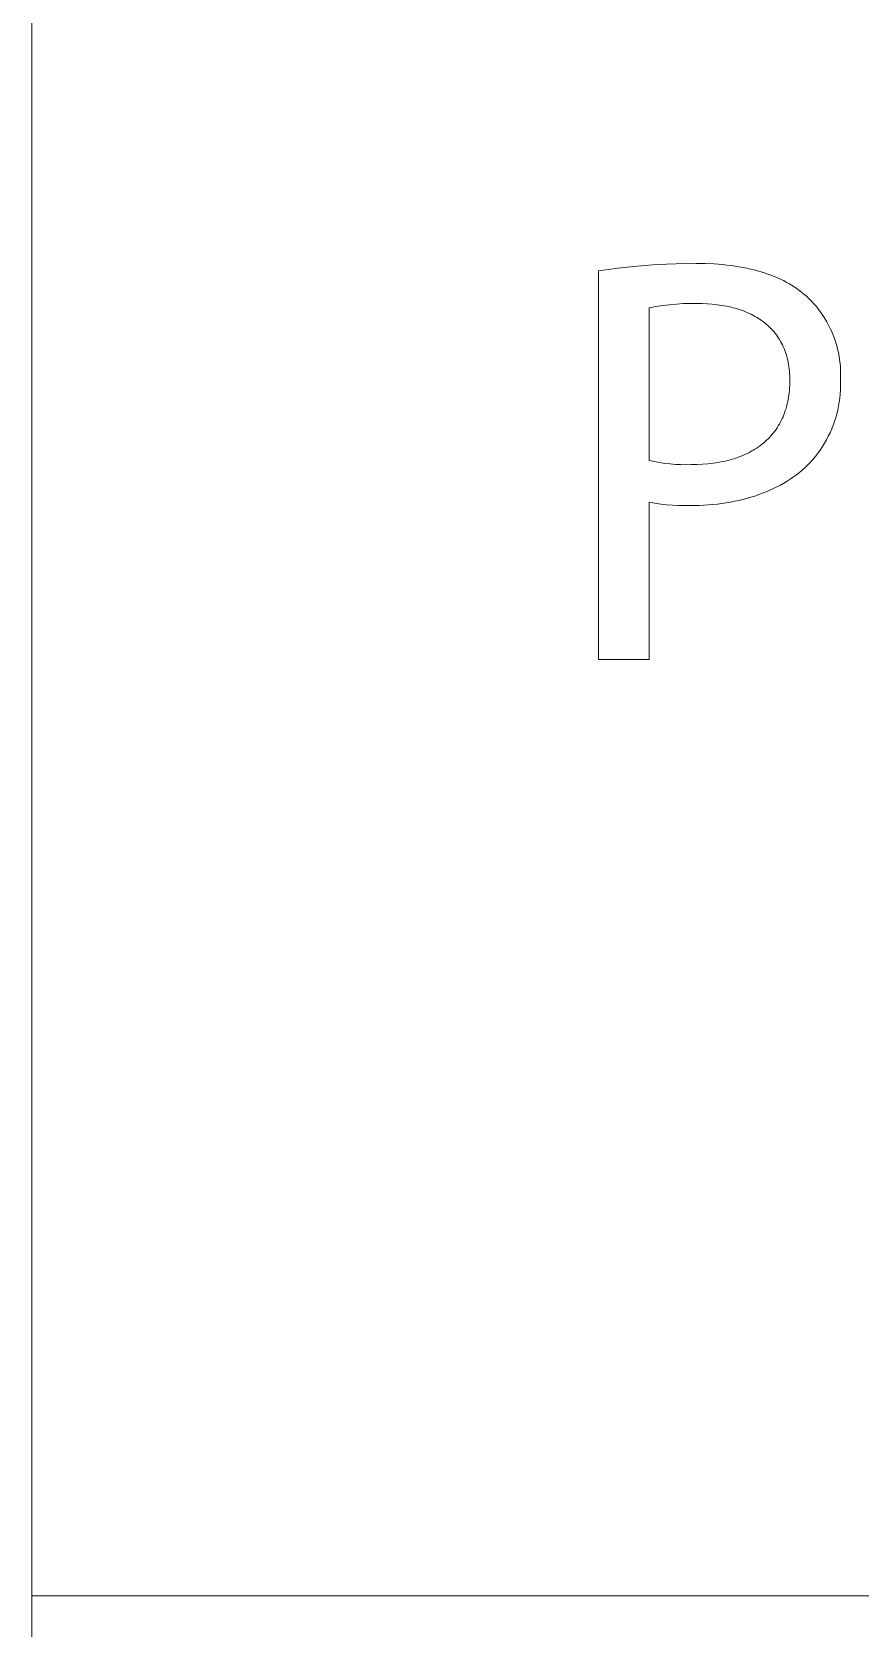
# Model space of a CAD drawing. Header units: millimetres. Extents: x -1519 to 3497, y -297 to 3208.
# Drawn here: x 1601.5 to 1672.7, y -159.4 to -22 of the extents above; entities that cross this region are included whole.
import ezdxf

# ---------------------------------------------------------------- set-up
doc = ezdxf.new("R2010")
doc.units = ezdxf.units.MM
doc.header["$MEASUREMENT"] = 0
doc.layers.add('Domyślny', color=7, linetype='Continuous', true_color=0x000000)

msp = doc.modelspace()

# ---------------------------------------------------------------- linework, layer by layer
at = {"layer": 'Domyślny', "color": 18, "lineweight": 15, "true_color": 0x000000}
for p, q in [((1601.48, -296.77), (1601.48, 263.98)), ((1650.23, -42.55), (1651.9, -42.31)), ((1650.23, -75.99), (1650.23, -42.55)), ((1651.9, -42.31), (1653.57, -42.12)), ((1653.57, -42.12), (1655.25, -41.99)), ((1655.25, -41.99), (1656.93, -41.92)), ((1656.93, -41.92), (1658.62, -41.9)), ((1658.62, -41.9), (1659.41, -41.91)), ((1659.41, -41.91), (1660.18, -41.94)), ((1660.18, -41.94), (1660.93, -42)), ((1660.93, -42), (1661.29, -42.04)), ((1661.29, -42.04), (1661.64, -42.08)), ((1661.64, -42.08), (1661.99, -42.13)), ((1661.99, -42.13), (1662.33, -42.19)), ((1662.33, -42.19), (1662.66, -42.25)), ((1662.66, -42.25), (1662.99, -42.31)), ((1662.99, -42.31), (1663.31, -42.38)), ((1663.31, -42.38), (1663.62, -42.46)), ((1663.62, -42.46), (1663.93, -42.54)), ((1663.93, -42.54), (1664.23, -42.63)), ((1664.23, -42.63), (1664.52, -42.72)), ((1664.52, -42.72), (1664.81, -42.82)), ((1664.81, -42.82), (1665.09, -42.92)), ((1665.09, -42.92), (1665.36, -43.03)), ((1665.36, -43.03), (1665.63, -43.14)), ((1665.63, -43.14), (1665.89, -43.26)), ((1665.89, -43.26), (1666.14, -43.38)), ((1666.14, -43.38), (1666.38, -43.51)), ((1666.38, -43.51), (1666.62, -43.64)), ((1666.62, -43.64), (1666.85, -43.78)), ((1666.85, -43.78), (1667.08, -43.92)), ((1667.08, -43.92), (1667.3, -44.07)), ((1667.3, -44.07), (1667.51, -44.22)), ((1667.51, -44.22), (1667.71, -44.38)), ((1667.71, -44.38), (1667.91, -44.54)), ((1667.91, -44.54), (1668.1, -44.7)), ((1668.1, -44.7), (1668.33, -44.92)), ((1668.33, -44.92), (1668.56, -45.15)), ((1668.56, -45.15), (1668.77, -45.38)), ((1655.17, -45.61), (1654.59, -45.72)), ((1654.59, -45.72), (1654.59, -58.87)), ((1655.76, -45.52), (1655.17, -45.61)), ((1656.35, -45.45), (1655.76, -45.52)), ((1656.94, -45.4), (1656.35, -45.45)), ((1657.53, -45.36), (1656.94, -45.4)), ((1658.12, -45.35), (1657.53, -45.36)), ((1658.72, -45.35), (1658.12, -45.35)), ((1659.16, -45.36), (1658.72, -45.35)), ((1659.6, -45.38), (1659.16, -45.36)), ((1660.02, -45.41), (1659.6, -45.38)), ((1660.44, -45.46), (1660.02, -45.41)), ((1660.85, -45.51), (1660.44, -45.46)), ((1661.04, -45.55), (1660.85, -45.51)), ((1661.24, -45.58), (1661.04, -45.55)), ((1661.43, -45.62), (1661.24, -45.58)), ((1661.62, -45.67), (1661.43, -45.62)), ((1661.81, -45.71), (1661.62, -45.67)), ((1661.99, -45.76), (1661.81, -45.71)), ((1662.17, -45.81), (1661.99, -45.76)), ((1662.35, -45.87), (1662.17, -45.81)), ((1662.53, -45.93), (1662.35, -45.87)), ((1662.7, -45.99), (1662.53, -45.93)), ((1662.87, -46.06), (1662.7, -45.99)), ((1663.03, -46.13), (1662.87, -46.06)), ((1663.2, -46.2), (1663.03, -46.13)), ((1663.36, -46.27), (1663.2, -46.2)), ((1663.51, -46.35), (1663.36, -46.27)), ((1663.67, -46.43), (1663.51, -46.35)), ((1663.82, -46.52), (1663.67, -46.43)), ((1663.96, -46.61), (1663.82, -46.52)), ((1664.1, -46.7), (1663.96, -46.61)), ((1664.24, -46.79), (1664.1, -46.7)), ((1668.77, -45.38), (1668.98, -45.62)), ((1668.98, -45.62), (1669.17, -45.87)), ((1669.17, -45.87), (1669.36, -46.12)), ((1669.36, -46.12), (1669.54, -46.38)), ((1669.54, -46.38), (1669.71, -46.65)), ((1669.71, -46.65), (1669.87, -46.92)), ((1664.38, -46.89), (1664.24, -46.79)), ((1664.51, -46.99), (1664.38, -46.89)), ((1664.64, -47.1), (1664.51, -46.99)), ((1664.77, -47.2), (1664.64, -47.1)), ((1664.89, -47.32), (1664.77, -47.2)), ((1665.01, -47.43), (1664.89, -47.32)), ((1665.12, -47.55), (1665.01, -47.43)), ((1665.23, -47.67), (1665.12, -47.55)), ((1665.34, -47.79), (1665.23, -47.67)), ((1665.44, -47.92), (1665.34, -47.79)), ((1665.54, -48.05), (1665.44, -47.92)), ((1665.64, -48.19), (1665.54, -48.05)), ((1669.87, -46.92), (1670.02, -47.2)), ((1670.02, -47.2), (1670.17, -47.49)), ((1670.17, -47.49), (1670.3, -47.77)), ((1670.3, -47.77), (1670.42, -48.07)), ((1670.42, -48.07), (1670.53, -48.36)), ((1665.73, -48.32), (1665.64, -48.19)), ((1665.82, -48.46), (1665.73, -48.32)), ((1665.9, -48.61), (1665.82, -48.46)), ((1665.98, -48.76), (1665.9, -48.61)), ((1666.06, -48.91), (1665.98, -48.76)), ((1666.13, -49.06), (1666.06, -48.91)), ((1666.2, -49.22), (1666.13, -49.06)), ((1666.26, -49.38), (1666.2, -49.22)), ((1666.32, -49.54), (1666.26, -49.38)), ((1670.53, -48.36), (1670.63, -48.66)), ((1670.63, -48.66), (1670.73, -48.97)), ((1670.73, -48.97), (1670.81, -49.27)), ((1670.81, -49.27), (1670.88, -49.58)), ((1666.38, -49.71), (1666.32, -49.54)), ((1666.43, -49.88), (1666.38, -49.71)), ((1666.47, -50.06), (1666.43, -49.88)), ((1666.52, -50.23), (1666.47, -50.06)), ((1666.55, -50.42), (1666.52, -50.23)), ((1666.59, -50.6), (1666.55, -50.42)), ((1666.62, -50.79), (1666.59, -50.6)), ((1666.64, -50.98), (1666.62, -50.79)), ((1670.88, -49.58), (1670.93, -49.89)), ((1670.93, -49.89), (1670.98, -50.21)), ((1670.98, -50.21), (1671.02, -50.52)), ((1671.02, -50.52), (1671.05, -50.84)), ((1671.05, -50.84), (1671.06, -51.15)), ((1666.66, -51.17), (1666.64, -50.98)), ((1666.68, -51.37), (1666.66, -51.17)), ((1666.69, -51.57), (1666.68, -51.37)), ((1666.7, -51.78), (1666.69, -51.57)), ((1666.69, -52.42), (1666.7, -52.2)), ((1666.7, -51.99), (1666.7, -51.78)), ((1666.7, -52.2), (1666.7, -51.99)), ((1671.06, -51.15), (1671.07, -51.47)), ((1671.07, -51.47), (1671.06, -51.79)), ((1671.06, -51.79), (1671.07, -52.13)), ((1671.07, -52.13), (1671.07, -52.47)), ((1666.55, -53.64), (1666.59, -53.44)), ((1666.59, -53.44), (1666.62, -53.25)), ((1666.62, -53.25), (1666.64, -53.04)), ((1666.64, -53.04), (1666.66, -52.84)), ((1666.66, -52.84), (1666.68, -52.63)), ((1666.68, -52.63), (1666.69, -52.42)), ((1671, -53.5), (1670.95, -53.84)), ((1671.04, -53.16), (1671, -53.5)), ((1671.06, -52.82), (1671.04, -53.16)), ((1671.07, -52.47), (1671.06, -52.82)), ((1666.12, -55.09), (1666.19, -54.92)), ((1666.19, -54.92), (1666.25, -54.75)), ((1666.25, -54.75), (1666.31, -54.57)), ((1666.31, -54.57), (1666.37, -54.39)), ((1666.37, -54.39), (1666.42, -54.21)), ((1666.42, -54.21), (1666.47, -54.02)), ((1666.47, -54.02), (1666.51, -53.83)), ((1666.51, -53.83), (1666.55, -53.64)), ((1670.74, -54.85), (1670.65, -55.18)), ((1670.82, -54.52), (1670.74, -54.85)), ((1670.9, -54.18), (1670.82, -54.52)), ((1670.95, -53.84), (1670.9, -54.18)), ((1665.3, -56.47), (1665.41, -56.33)), ((1665.41, -56.33), (1665.51, -56.19)), ((1665.51, -56.19), (1665.61, -56.04)), ((1665.61, -56.04), (1665.7, -55.89)), ((1665.7, -55.89), (1665.8, -55.74)), ((1665.8, -55.74), (1665.88, -55.58)), ((1665.88, -55.58), (1665.96, -55.42)), ((1665.96, -55.42), (1666.04, -55.26)), ((1666.04, -55.26), (1666.12, -55.09)), ((1670.3, -56.15), (1670.16, -56.47)), ((1670.43, -55.83), (1670.3, -56.15)), ((1670.54, -55.51), (1670.43, -55.83)), ((1670.65, -55.18), (1670.54, -55.51)), ((1663.86, -57.79), (1664.01, -57.68)), ((1664.01, -57.68), (1664.16, -57.58)), ((1664.16, -57.58), (1664.3, -57.47)), ((1664.3, -57.47), (1664.44, -57.36)), ((1664.44, -57.36), (1664.57, -57.24)), ((1664.57, -57.24), (1664.7, -57.12)), ((1664.7, -57.12), (1664.83, -57)), ((1664.83, -57), (1664.95, -56.87)), ((1664.95, -56.87), (1665.07, -56.74)), ((1665.07, -56.74), (1665.19, -56.61)), ((1665.19, -56.61), (1665.3, -56.47)), ((1669.5, -57.67), (1669.31, -57.96)), ((1669.68, -57.38), (1669.5, -57.67)), ((1669.85, -57.08), (1669.68, -57.38)), ((1670.01, -56.78), (1669.85, -57.08)), ((1670.16, -56.47), (1670.01, -56.78)), ((1654.59, -58.87), (1655.04, -58.96)), ((1655.04, -58.96), (1655.49, -59.04)), ((1655.49, -59.04), (1655.94, -59.11)), ((1660.09, -59.1), (1660.32, -59.07)), ((1660.32, -59.07), (1660.53, -59.03)), ((1660.53, -59.03), (1660.75, -58.99)), ((1660.75, -58.99), (1660.96, -58.95)), ((1660.96, -58.95), (1661.17, -58.91)), ((1661.17, -58.91), (1661.37, -58.86)), ((1661.37, -58.86), (1661.57, -58.8)), ((1661.57, -58.8), (1661.77, -58.75)), ((1661.77, -58.75), (1661.96, -58.69)), ((1661.96, -58.69), (1662.15, -58.62)), ((1662.15, -58.62), (1662.34, -58.55)), ((1662.34, -58.55), (1662.52, -58.48)), ((1662.52, -58.48), (1662.7, -58.41)), ((1662.7, -58.41), (1662.88, -58.33)), ((1662.88, -58.33), (1663.05, -58.25)), ((1663.05, -58.25), (1663.22, -58.16)), ((1663.22, -58.16), (1663.38, -58.07)), ((1663.38, -58.07), (1663.55, -57.98)), ((1663.55, -57.98), (1663.7, -57.89)), ((1663.7, -57.89), (1663.86, -57.79)), ((1668.45, -59.03), (1668.23, -59.26)), ((1668.68, -58.78), (1668.45, -59.03)), ((1668.9, -58.51), (1668.68, -58.78)), ((1669.11, -58.24), (1668.9, -58.51)), ((1669.31, -57.96), (1669.11, -58.24)), ((1655.94, -59.11), (1656.39, -59.16)), ((1656.39, -59.16), (1656.85, -59.2)), ((1656.85, -59.2), (1657.3, -59.22)), ((1657.3, -59.22), (1657.76, -59.23)), ((1657.76, -59.23), (1658.21, -59.22)), ((1658.21, -59.22), (1658.7, -59.21)), ((1658.7, -59.21), (1659.18, -59.19)), ((1659.18, -59.19), (1659.64, -59.15)), ((1659.64, -59.15), (1659.87, -59.13)), ((1659.87, -59.13), (1660.09, -59.1)), ((1667, -60.28), (1666.74, -60.47)), ((1667.27, -60.09), (1667, -60.28)), ((1667.52, -59.89), (1667.27, -60.09)), ((1667.76, -59.69), (1667.52, -59.89)), ((1668, -59.48), (1667.76, -59.69)), ((1668.23, -59.26), (1668, -59.48)), ((1664.02, -61.8), (1663.68, -61.92)), ((1664.34, -61.68), (1664.02, -61.8)), ((1664.67, -61.56), (1664.34, -61.68)), ((1664.98, -61.42), (1664.67, -61.56)), ((1665.29, -61.28), (1664.98, -61.42)), ((1665.59, -61.13), (1665.29, -61.28)), ((1665.89, -60.98), (1665.59, -61.13)), ((1666.18, -60.81), (1665.89, -60.98)), ((1666.46, -60.64), (1666.18, -60.81)), ((1666.74, -60.47), (1666.46, -60.64)), ((1655.09, -62.54), (1654.59, -62.44)), ((1654.59, -62.44), (1654.59, -75.99)), ((1655.59, -62.61), (1655.09, -62.54)), ((1656.09, -62.67), (1655.59, -62.61)), ((1656.6, -62.71), (1656.09, -62.67)), ((1657.1, -62.74), (1656.6, -62.71)), ((1657.61, -62.75), (1657.1, -62.74)), ((1658.11, -62.74), (1657.61, -62.75)), ((1658.51, -62.74), (1658.11, -62.74)), ((1658.91, -62.73), (1658.51, -62.74)), ((1659.3, -62.71), (1658.91, -62.73)), ((1659.69, -62.68), (1659.3, -62.71)), ((1660.08, -62.65), (1659.69, -62.68)), ((1660.46, -62.61), (1660.08, -62.65)), ((1660.83, -62.56), (1660.46, -62.61)), ((1661.21, -62.51), (1660.83, -62.56)), ((1661.58, -62.44), (1661.21, -62.51)), ((1661.94, -62.37), (1661.58, -62.44)), ((1662.3, -62.3), (1661.94, -62.37)), ((1662.65, -62.21), (1662.3, -62.3)), ((1663, -62.12), (1662.65, -62.21)), ((1663.35, -62.02), (1663, -62.12)), ((1663.68, -61.92), (1663.35, -62.02)), ((1654.59, -75.99), (1650.23, -75.99)), ((1601.48, -156.6), (3492.39, -156.6))]:
    msp.add_line(p, q, dxfattribs=at)

doc.saveas('drawing.dxf')
